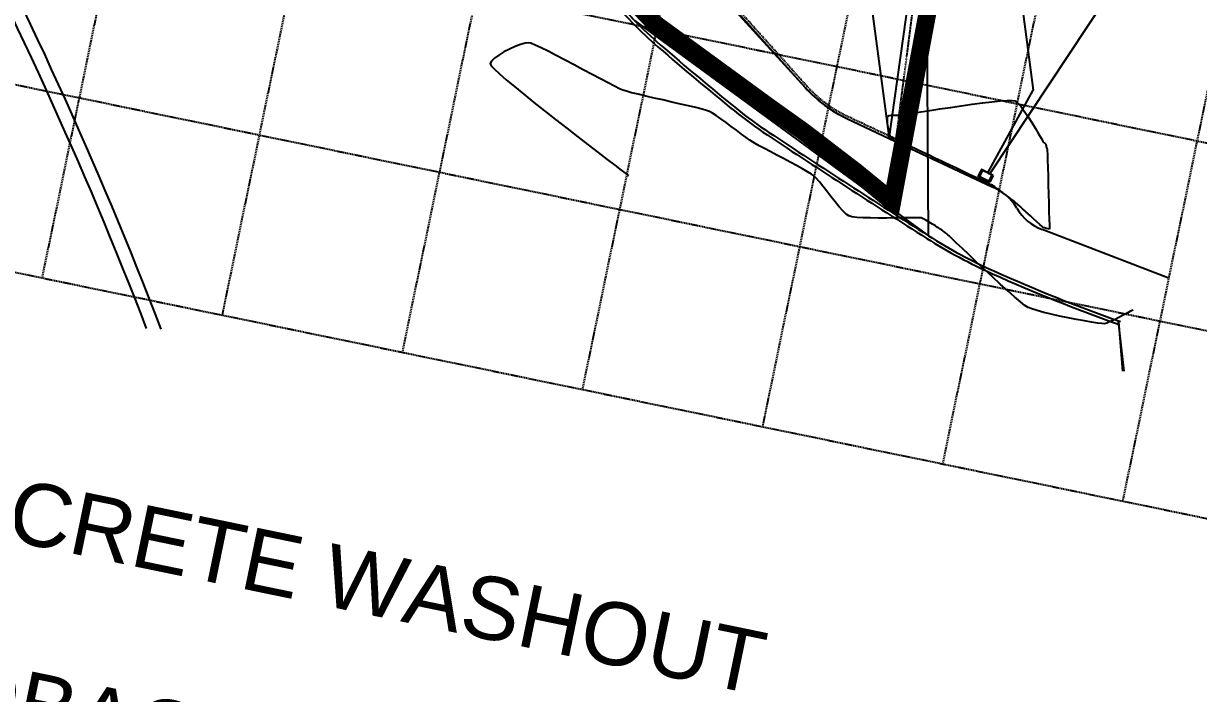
# Model space of a CAD drawing. Header units: inches. Extents: x 3071 to 5995, y 4947 to 7102.
# Drawn here: x 4435.3 to 4698.8, y 5276.6 to 5426.8 of the extents above; entities that cross this region are included whole.
import ezdxf

# ---------------------------------------------------------------- set-up
doc = ezdxf.new("R2010")
doc.units = ezdxf.units.IN
doc.header["$MEASUREMENT"] = 0
doc.linetypes.add('HIDDEN', pattern=[0.375, 0.25, -0.125])
doc.linetypes.add('HIDDEN2', pattern=[0.1875, 0.125, -0.0625])
for name, color, linetype in [('BOC', 4, 'Continuous'), ('EC', 3, 'Continuous'), ('EX-BOC', 41, 'Continuous'), ('EX-BRICK-WALL', 232, 'Continuous'), ('EX-STM', 150, 'Continuous'), ('EX-STORM', 150, 'Continuous'), ('FIRELANE', 5, 'HIDDEN'), ('GRID', 254, 'HIDDEN'), ('hatch-ol', 7, 'Continuous'), ('INLET PROTECTION', 5, 'Continuous'), ('LEGEND', 7, 'Continuous'), ('LIMITS OF DISTURBANCE', 1, 'HIDDEN'), ('SAW-CUT', 7, 'HIDDEN2')]:
    doc.layers.add(name, color=color, linetype=linetype)
doc.styles.add("L200'", font='ARIAL.TTF', dxfattribs={"height": 0.001969})

msp = doc.modelspace()

# ---------------------------------------------------------------- linework, layer by layer
at = {"layer": 'BOC', "color": 7}
for p, q in [((4404.51, 5642.24), (4610.59, 5412.51)), ((4619.98, 5405.52), (4629.44, 5401.06))]:
    msp.add_line(p, q, dxfattribs=at)
msp.add_arc((4632.55, 5432.21), 29.5, 221.894, 244.7881, dxfattribs=at)
at = {"layer": 'EC', "color": 44, "ltscale": 0.5, "elevation": 524, "flags": 128}
msp.add_lwpolyline([(4684.15, 5362.56), (4683.61, 5362.29), (4682.85, 5361.89), (4681.93, 5361.41), (4680.94, 5360.9), (4679.95, 5360.4), (4679.02, 5359.98), (4678.23, 5359.66), (4677.65, 5359.51), (4677.11, 5359.53), (4676.14, 5359.65), (4674.82, 5359.85), (4673.23, 5360.13), (4671.45, 5360.46), (4669.57, 5360.83), (4667.66, 5361.23), (4665.81, 5361.64), (4664.1, 5362.06), (4662.61, 5362.46), (4661.42, 5362.83), (4660.6, 5363.16), (4659.91, 5363.62), (4658.87, 5364.43), (4657.56, 5365.55), (4656.04, 5366.89), (4654.36, 5368.41), (4652.59, 5370.03), (4650.8, 5371.7), (4649.04, 5373.35), (4647.37, 5374.93), (4645.86, 5376.37), (4644.57, 5377.6), (4643.56, 5378.57), (4642.89, 5379.21), (4642.62, 5379.46), (4642.36, 5379.68), (4641.97, 5379.99), (4641.59, 5380.29), (4641.36, 5380.46), (4641.12, 5380.61), (4640.77, 5380.82), (4640.52, 5380.98), (4640.3, 5381.12), (4639.82, 5381.43), (4639.16, 5381.84), (4638.43, 5382.29), (4637.7, 5382.72), (4637.08, 5383.06), (4636.64, 5383.25), (4636.21, 5383.28), (4635.32, 5383.29), (4634.06, 5383.28), (4632.51, 5383.26), (4630.77, 5383.24), (4628.93, 5383.22), (4627.06, 5383.22), (4625.25, 5383.23), (4623.59, 5383.28), (4622.18, 5383.36), (4621.08, 5383.49), (4620.4, 5383.67), (4619.78, 5384.1), (4619.04, 5384.82), (4618.2, 5385.75), (4617.3, 5386.85), (4616.38, 5388.02), (4615.46, 5389.21), (4614.59, 5390.34), (4613.79, 5391.33), (4613.1, 5392.14), (4612.55, 5392.67), (4611.99, 5393.06), (4611.11, 5393.59), (4609.99, 5394.24), (4608.68, 5394.96), (4607.24, 5395.74), (4605.73, 5396.54), (4604.23, 5397.34), (4602.78, 5398.11), (4601.45, 5398.81), (4600.31, 5399.43), (4599.41, 5399.92), (4598.82, 5400.27), (4598.19, 5400.69), (4597.34, 5401.3), (4596.33, 5402.05), (4595.21, 5402.89), (4594.03, 5403.78), (4592.85, 5404.65), (4591.71, 5405.47), (4590.68, 5406.19), (4589.81, 5406.75), (4589.15, 5407.11), (4588.51, 5407.34), (4587.47, 5407.63), (4586.09, 5407.98), (4584.46, 5408.37), (4582.64, 5408.79), (4580.7, 5409.24), (4578.71, 5409.69), (4576.74, 5410.13), (4574.86, 5410.56), (4573.16, 5410.96), (4571.68, 5411.33), (4570.52, 5411.64), (4569.73, 5411.89), (4568.98, 5412.21), (4567.85, 5412.77), (4566.4, 5413.51), (4564.71, 5414.41), (4562.83, 5415.41), (4560.83, 5416.48), (4558.78, 5417.57), (4556.74, 5418.65), (4554.79, 5419.68), (4552.97, 5420.61), (4551.37, 5421.4), (4550.05, 5422.01), (4549.07, 5422.41), (4548.49, 5422.54), (4547.78, 5422.43), (4546.78, 5422.12), (4545.59, 5421.67), (4544.31, 5421.1), (4543.04, 5420.46), (4541.88, 5419.77), (4540.91, 5419.08), (4540.24, 5418.43), (4539.96, 5417.84), (4540.2, 5417.39), (4540.92, 5416.61), (4542.06, 5415.53), (4543.57, 5414.21), (4545.4, 5412.68), (4547.47, 5410.98), (4549.74, 5409.16), (4552.15, 5407.25), (4554.63, 5405.3), (4557.13, 5403.35), (4559.6, 5401.44), (4561.97, 5399.61), (4564.19, 5397.91), (4566.19, 5396.37), (4567.93, 5395.04), (4569.35, 5393.96), (4570.37, 5393.17), (4570.96, 5392.71)], dxfattribs=at)
at = {"layer": 'EC', "color": 44, "ltscale": 0.5, "elevation": 523, "flags": 128}
msp.add_lwpolyline([(4665.39, 5380.68), (4665.11, 5380.76), (4664.7, 5380.88), (4664.29, 5381.01), (4664.02, 5381.12), (4663.77, 5381.32), (4663.25, 5381.77), (4662.58, 5382.37), (4661.84, 5383.04), (4661.13, 5383.68), (4660.56, 5384.2), (4660.21, 5384.51), (4659.88, 5384.82), (4659.38, 5385.27), (4658.81, 5385.79), (4658.24, 5386.3), (4657.76, 5386.72), (4657.46, 5386.99), (4657.17, 5387.21), (4656.74, 5387.52), (4656.25, 5387.88), (4655.75, 5388.24), (4655.33, 5388.55), (4655.03, 5388.77), (4654.72, 5389), (4654.24, 5389.37), (4653.69, 5389.78), (4653.16, 5390.18), (4652.77, 5390.47), (4652.6, 5390.6), (4652.43, 5390.64), (4652.26, 5390.69), (4651.99, 5390.82), (4651.27, 5391.16), (4650.2, 5391.67), (4648.88, 5392.3), (4647.4, 5393), (4645.88, 5393.73), (4644.4, 5394.44), (4643.06, 5395.08), (4641.96, 5395.61), (4641.21, 5395.97), (4640.54, 5396.29), (4639.57, 5396.74), (4638.38, 5397.29), (4637.04, 5397.91), (4635.63, 5398.57), (4634.22, 5399.24), (4632.88, 5399.89), (4631.68, 5400.48), (4630.7, 5400.99), (4630.01, 5401.38), (4629.69, 5401.63), (4629.51, 5402.05), (4629.34, 5402.71), (4629.2, 5403.51), (4629.1, 5404.35), (4629.05, 5405.13), (4629.06, 5405.73), (4629.15, 5406.07), (4629.45, 5406.21), (4629.95, 5406.29), (4630.56, 5406.31), (4631.18, 5406.3), (4631.73, 5406.29), (4632.1, 5406.3), (4632.49, 5406.36), (4633.4, 5406.51), (4634.77, 5406.73), (4636.52, 5407.01), (4638.55, 5407.33), (4640.8, 5407.68), (4643.18, 5408.04), (4645.62, 5408.4), (4648.04, 5408.73), (4650.35, 5409.04), (4652.49, 5409.29), (4654.36, 5409.49), (4655.89, 5409.6), (4657.01, 5409.61), (4657.63, 5409.52), (4658.22, 5409.07), (4658.95, 5408.27), (4659.76, 5407.19), (4660.61, 5405.94), (4661.45, 5404.61), (4662.25, 5403.31), (4662.95, 5402.12), (4663.51, 5401.14), (4663.89, 5400.48), (4664.05, 5400.22), (4664.21, 5400.1), (4664.45, 5399.94), (4664.59, 5399.81), (4664.62, 5399.64), (4664.63, 5399.38), (4664.65, 5399.2), (4664.72, 5399.04), (4664.84, 5398.83), (4664.91, 5398.67), (4664.92, 5398.34), (4664.95, 5397.49), (4664.99, 5396.19), (4665.03, 5394.55), (4665.08, 5392.67), (4665.13, 5390.64), (4665.19, 5388.55), (4665.24, 5386.51), (4665.29, 5384.6), (4665.33, 5382.93), (4665.37, 5381.59), (4665.39, 5380.68)], close=True, dxfattribs=at)
at = {"layer": 'EX-BOC', "color": 7}
for p, q in [((4620.22, 5470.42), (4629.44, 5401.06)), ((4629.44, 5401.06), (4652.42, 5390.25)), ((4691.97, 5369.78), (4663.76, 5380.62))]:
    msp.add_line(p, q, dxfattribs=at)
for centre, start, end in [((4648.39, 5379.76), 30.3121, 68.9953), ((4667.78, 5391.1), 210.3121, 248.9953)]:
    msp.add_arc(centre, 11.23, start, end, dxfattribs=at)
at = {"layer": 'EX-BRICK-WALL', "color": 7}
for p, q in [((4680.9, 5359.98), (4681.76, 5348.9)), ((4682.19, 5348.88), (4680.9, 5359.98))]:
    msp.add_line(p, q, dxfattribs=at)
for points in [[(4330.82, 5682.7, 0.000381), (4348.26, 5663.96, 0.000668), (4358.24, 5653.29, 0.000132), (4381.61, 5628.37, 0.000427), (4388.86, 5620.66, 0.0009), (4405.04, 5603.53, -0.000798), (4423.31, 5584.2, -0.000936), (4442.69, 5563.56, 0.001134), (4458.68, 5546.54, 0.00065), (4474.94, 5529.36, -0.000494), (4496.32, 5506.78, -0.000302), (4504.93, 5497.66, 0.000088), (4534.45, 5466.36, 0.001051), (4555.59, 5444.04, 0.001375), (4571.83, 5427.06, 0.022875), (4577.67, 5421.53, 0.008199), (4594.74, 5407.24, 0.023822), (4602.08, 5401.85, 0.005045), (4637.9, 5378.63, 0.036184), (4652.65, 5370.71, 0.019665), (4681.11, 5359.31, 0.019665)], [(4331.33, 5683.17, 0.000381), (4348.77, 5664.44, 0.000668), (4358.75, 5653.77, 0.000132), (4382.12, 5628.85, 0.000427), (4389.37, 5621.14, 0.0009), (4405.55, 5604.01, -0.000798), (4423.82, 5584.68, -0.000936), (4443.2, 5564.04, 0.001134), (4459.19, 5547.02, 0.00065), (4475.44, 5529.84, -0.000494), (4496.83, 5507.26, -0.000302), (4505.44, 5498.14, 0.000088), (4534.96, 5466.84, 0.001051), (4556.1, 5444.52, 0.001375), (4572.34, 5427.54, 0.022875), (4578.12, 5422.06, 0.008199), (4595.18, 5407.78, 0.023822), (4602.47, 5402.43, 0.005045), (4638.27, 5379.22, 0.036184), (4652.94, 5371.35, 0.019665), (4681.34, 5359.97)]]:
    msp.add_lwpolyline(points, format="xyb", dxfattribs=at)
at = {"layer": 'EX-STM', "color": 5}
for p, q in [((4650.38, 5393.9), (4649.64, 5392.4)), ((4652.05, 5391.28), (4649.64, 5392.4)), ((4652.79, 5392.78), (4650.38, 5393.9)), ((4652.79, 5392.78), (4652.05, 5391.28))]:
    msp.add_line(p, q, dxfattribs=at)
at = {"layer": 'EX-STORM', "color": 5}
for p in [(4610.78, 5793.34), (4651.59, 5393.34)]:
    msp.add_line(p, (4661.77, 5411.88), dxfattribs=at)
for points in [[(3978.63, 5963.4, -0.043368), (4133.73, 5839.21, -0.079913), (4416.71, 5466.52, -0.030835), (4466.1, 5358.32, -0.030835)], [(3976.48, 5961.23, -0.043495), (4131.66, 5837.04, -0.079913), (4414.06, 5465.11, -0.030495), (4462.83, 5358.47, -0.030495)]]:
    msp.add_lwpolyline(points, format="xyb", dxfattribs=at)
at = {"layer": 'EX-STORM', "color": 5, "const_width": 0.5}
msp.add_lwpolyline([(4650.21, 5394.08), (4649.46, 5392.65), (4651.81, 5391.42), (4652.55, 5392.87), (4650.01, 5394.18)], dxfattribs=at)
at = {"layer": 'FIRELANE', "color": 7}
for p, q in [((4610.96, 5412.84), (4392.86, 5655.97)), ((4629.66, 5401.52), (4620.2, 5405.97))]:
    msp.add_line(p, q, dxfattribs=at)
msp.add_arc((4632.55, 5432.21), 29, 221.894, 244.7881, dxfattribs=at)
at = {"layer": 'GRID', "color": 253, "linetype": 'HIDDEN'}
for p, q in [((4731.53, 6783.87), (4439.43, 5369.8)), ((4771.93, 6775.53), (4479.82, 5361.45)), ((4812.33, 6767.19), (4520.22, 5353.11)), ((4852.72, 6758.84), (4560.62, 5344.76)), ((4893.12, 6750.5), (4601.01, 5336.42)), ((4933.52, 6742.15), (4641.41, 5328.07)), ((4973.91, 6733.81), (4681.81, 5319.73)), ((3164.31, 5717.44), (5668.94, 5200.06)), ((3155.97, 5677.04), (5660.59, 5159.66)), ((3147.62, 5636.64), (5652.25, 5119.27))]:
    msp.add_line(p, q, dxfattribs=at)
at = {"layer": 'hatch-ol', "linetype": 'Continuous'}
for p, q in [((4400.95, 5642.4), (4610.59, 5412.51)), ((4629.44, 5401.06), (4637.72, 5460.16)), ((4619.98, 5405.52), (4629.44, 5401.06))]:
    msp.add_line(p, q, dxfattribs=at)
msp.add_lwpolyline([(4294.4, 5725.59), (4358.75, 5653.77), (4443.2, 5564.04), (4534.96, 5466.84), (4572.34, 5427.54), (4638.27, 5379.22), (4637.72, 5460.16), (4598.33, 5752.37)], dxfattribs=at)
msp.add_arc((4633.31, 5433.22), 30.74, 222.3628, 244.3194, dxfattribs=at)
at = {"layer": 'INLET PROTECTION', "color": 7}
msp.add_line((4884.82, 5744.82), (4652.12, 5393.25), dxfattribs=at)
at = {"layer": 'LIMITS OF DISTURBANCE', "ltscale": 100, "const_width": 4}
msp.add_lwpolyline([(4589.68, 5844.19), (4643.44, 5458.23), (4630.14, 5386.92), (4622.09, 5393.51), (4610.27, 5402.58), (4602.23, 5408.32), (4576.97, 5426.77), (4389.99, 5623.71), (4331.23, 5687.58)], dxfattribs=at)
at = {"layer": 'SAW-CUT', "color": 30}
for p in [(4637.57, 5452.11), (4629.44, 5401.06)]:
    msp.add_line(p, (4630.94, 5401.07), dxfattribs=at)

# ---------------------------------------------------------------- texts
at = {"layer": 'LEGEND', "style": "L200'"}
for s, height, p in [('CONCRETE WASHOUT', 14.0659, (4388.2, 5319.94)), ('SANDBAGS', 14.066, (4379.39, 5279.08))]:
    msp.add_text(s, height=height, rotation=348.3286, dxfattribs=at).set_placement(p)

doc.saveas('drawing.dxf')
